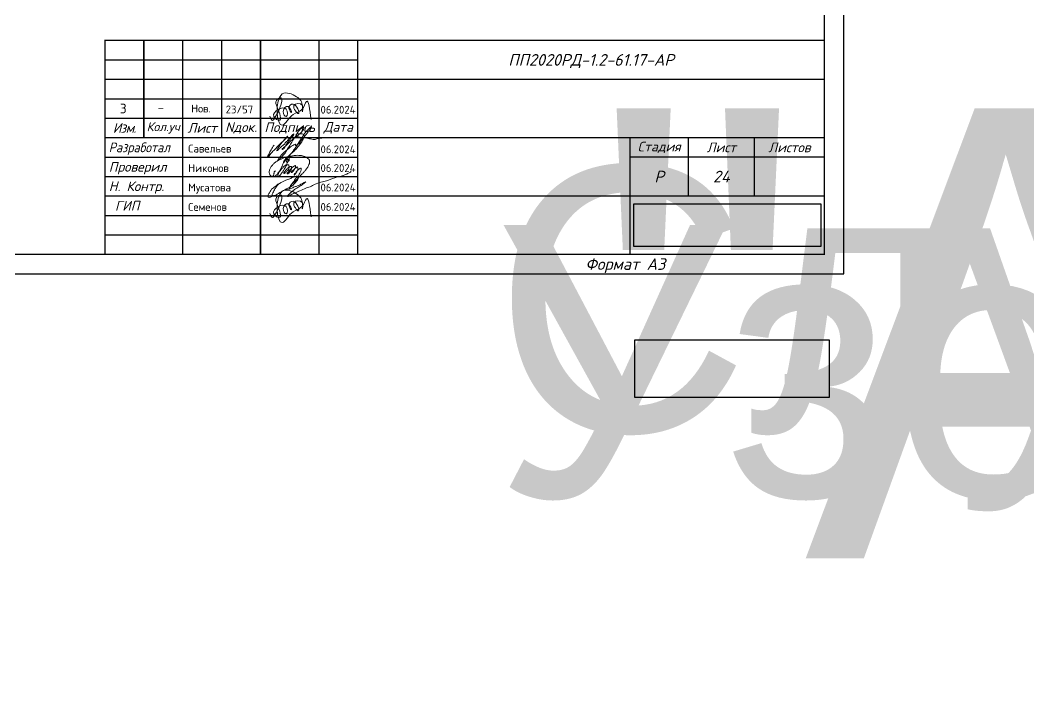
# Paper-space layout '24 (Испр)' of a CAD drawing. Header units: millimetres. Extents: x 215 to 14640, y -3257 to 166.
# Drawn here: x 1489.4 to 1748.8, y -3256.7 to -3083.5 of the extents above; entities that cross this region are included whole.
import ezdxf
from ezdxf.enums import TextEntityAlignment as Align

# ---------------------------------------------------------------- set-up
doc = ezdxf.new("R2018")
doc.units = ezdxf.units.MM
doc.layers.add('ANNO-TEXT', color=251, linetype='Continuous')
doc.layers.add('G-IMPT', color=7, linetype='Continuous', lineweight=9)
doc.layers.add('Бычков А_В_dwg', color=7, linetype='Continuous', lineweight=9, true_color=0x767676)
doc.styles.add('ICOCPEUR', font='isocpeur.ttf', dxfattribs={"height": 2})
doc.styles.add('М2.5', font='isocpeui.ttf', dxfattribs={"height": 2.5})
doc.styles.add('М3', font='isocpeui.ttf', dxfattribs={"height": 3})
picture_1 = doc.add_image_def('image1.jpg', size_in_pixel=(232, 53))

# ---------------------------------------------------------------- blocks, each defined once
blk = doc.blocks.new('LOGO')
blk.add_lwpolyline([(-1.47, 15.33), (51.57, 15.33), (51.57, -0.47), (-1.47, -0.47)], close=True)
blk = doc.blocks.new('*U691')
blk.add_lwpolyline([(0, 0), (420, 0), (420, 297), (0, 297)], close=True)
at = {"const_width": 0.35}
for points in [[(20, 5), (415, 5), (415, 292), (20, 292)], [(230, 60), (415, 60), (415, 5), (230, 5)]]:
    blk.add_lwpolyline(points, close=True, dxfattribs=at)
for points in [[(240, 35), (240, 60)], [(250, 5), (250, 60)], [(260, 35), (260, 60)], [(270, 5), (270, 60)], [(285, 60), (285, 5)], [(295, 60), (295, 5)], [(415, 50), (295, 50)], [(230, 40), (295, 40)], [(230, 35), (295, 35)], [(295, 35), (415, 35)], [(365, 35), (365, 5)], [(380, 35), (380, 20)], [(397, 20), (397, 35)], [(415, 20), (295, 20)]]:
    blk.add_lwpolyline(points, dxfattribs=at)
for points in [[(230, 55), (295, 55)], [(230, 50), (295, 50)], [(230, 45), (295, 45)], [(230, 30), (295, 30)], [(415, 30), (365, 30)], [(230, 25), (295, 25)], [(230, 20), (295, 20)], [(230, 15), (295, 15)], [(230, 10), (295, 10)]]:
    blk.add_lwpolyline(points)
at = {"xscale": 0.9410110900479101, "yscale": 0.9410110900479101, "zscale": 0.9410110900479101}
blk.add_blockref('LOGO', (367.66, -31.38), dxfattribs=at)
at = {"attachment_point": 5, "style": 'М2.5'}
for s, insert, char_height, width in [('Кол.уч', (245, 37.5), 2.3, 10), ('Nдок.', (265, 37.5), 2.5, 10), ('Подпись', (277.5, 37.5), 2.5, 15), ('Дата', (290, 37.5), 2.5, 10), ('{\\T0.9;Изм.}', (235, 37.5), 2.5, 10), ('Лист', (255, 37.5), 2.5, 10), ('Стадия', (372.5, 32.5), 2.5, 10), ('Лист', (388.5, 32.5), 2.5, 10), ('Листов', (406, 32.5), 2.5, 10)]:
    blk.add_mtext(s, dxfattribs=dict(at, insert=insert, char_height=char_height, width=width))
at = {"style": 'М2.5'}
for tag, height, p in [('ГРАФА_ЗАКАЗЧИК', 2.5, (300.05, 55)), ('ГРАФА_10Ф3-1', 2.5, (231, 32.5)), ('ГРАФА_13Ф3-1', 2.5, (286, 32.5)), ('ГРАФА_10Ф3-2', 2.5, (231, 27.5)), ('ГРАФА_13Ф3-2', 2.5, (286, 27.5)), ('ГРАФА_10Ф3-3', 2.5, (231, 22.5)), ('ГРАФА_13Ф3-3', 2.5, (286, 22.5)), ('ГРАФА_10Ф3-4', 2.5, (231, 17.5)), ('ГРАФА_13Ф3-4', 2.5, (286, 17.5)), ('ГРАФА_10Ф3-5', 2.5, (231, 12.5)), ('ГРАФА_13Ф3-5', 2.5, (286, 12.5)), ('ГРАФА_10Ф3-6', 2.5, (231, 7.5)), ('ГРАФА_13Ф3-6', 2.5, (286, 7.5)), ('ФОРМАТ', 3, (353.51, 2.5)), ('СВОЙСТВА_2', 3, (375.57, 2.5))]:
    blk.add_attdef(tag, text='', height=height, dxfattribs=at).set_placement(p, align=Align.MIDDLE_LEFT)
at = {"style": 'М3'}
for tag, p in [('ГРАФА_1Ф3', (355, 55)), ('ГРАФА_6Ф3', (372.5, 25)), ('ГРАФА_7Ф3', (388.5, 25)), ('ГРАФА_8Ф3', (406, 25))]:
    blk.add_attdef(tag, text='', height=3, dxfattribs=at).set_placement(p, align=Align.MIDDLE_CENTER)
at = {"lineweight": 30, "flags": 104}
for tag, height, p in [('ГРАФА_2Ф3', 2.4, (355, 42.5)), ('ГРАФА_3Ф3', 2.5, (330, 27.5)), ('ГРАФА_4Ф3', 2.5, (330, 12.5))]:
    blk.add_attdef(tag, text='', height=height, dxfattribs=at).set_placement(p, align=Align.MIDDLE_CENTER)
blk = doc.blocks.new('Подпись - Никонов_dwg-1973089-План отопления на отм _4_200')
at = {"layer": 'G-IMPT', "color": 5, "true_color": 0x0000ff}
for points, knots in [([(3665.52, 1236.6), (3666.5, 1237.14), (3668.17, 1238.05), (3670.71, 1239.2), (3672.07, 1240.93), (3673.32, 1242.22), (3673.66, 1243.24), (3673.55, 1244.1), (3672.77, 1244.07), (3672.04, 1243.81), (3670.9, 1243.4), (3669.38, 1242.75), (3667.66, 1242.15), (3665.77, 1241.13), (3663.78, 1240.45), (3662.29, 1238.74), (3660.48, 1237.97), (3659.73, 1236.22), (3658.85, 1235.18), (3658.68, 1232.96), (3661.47, 1234.49), (3663.56, 1235.19), (3665.7, 1236.99), (3668.13, 1237.38), (3670.11, 1237.99), (3671.57, 1238.82), (3673.36, 1239.3), (3674.85, 1240.05), (3678.47, 1242.12), (3675.91, 1240.27), (3675.1, 1239.54), (3674.17, 1239.11), (3673.15, 1238.38), (3671.6, 1237.51), (3670.34, 1236.4), (3669.16, 1235.47), (3668.72, 1234.84), (3667.87, 1233.86), (3669.3, 1234.46), (3670.18, 1235.13), (3672.12, 1235.93), (3674.48, 1237), (3677.14, 1238.24), (3679.94, 1238.99), (3682.41, 1240.55), (3685.18, 1241.21), (3688.64, 1242.17), (3692.16, 1243.76), (3695.76, 1244.24), (3697.69, 1245.37), (3698.63, 1245.77), (3699.29, 1246.03), (3699.24, 1246.38), (3699.22, 1246.52)], [0, 0, 0, 0, 3.378818, 5.715922, 8.219361, 9.899721, 10.976556, 11.451856, 12.139284, 12.804214, 13.911598, 15.723529, 17.789374, 19.345922, 22.172631, 23.901681, 26.066298, 27.733912, 29.312205, 30.352176, 32.99265, 34.962632, 38.022379, 40.726019, 42.282123, 44.222072, 45.778162, 47.594383, 50.346055, 52.300104, 53.284202, 54.011029, 55.266878, 57.065791, 59.294374, 60.398001, 61.356333, 62.02213, 62.983928, 63.988976, 66.073504, 68.81322, 71.967541, 74.789114, 77.472638, 80.63425, 83.226851, 88.281354, 92.11797, 94.014352, 94.776009, 95.380685, 95.760607, 95.760607, 95.760607, 95.760607]), ([(3661.89, 1234.59), (3661.73, 1234.56), (3661.4, 1234.48), (3660.68, 1234.54), (3660.86, 1235.61), (3661.47, 1236.31), (3661.96, 1237.64), (3662.73, 1238.76), (3663.69, 1240.06), (3664.56, 1240.57), (3665.08, 1240.88)], [0, 0, 0, 0, 0.500239, 1.056482, 1.749661, 2.987208, 4.049601, 5.885059, 7.06866, 8.861453, 8.861453, 8.861453, 8.861453])]:
    blk.add_open_spline(points, degree=3, knots=knots, dxfattribs=at)
blk = doc.blocks.new('Подпись - Бизюков_dwg-1973077-План отопления на отм _4_200')
at = {"layer": 'G-IMPT', "color": 5, "true_color": 0x0000ff}
blk.add_open_spline([(2872.5, 1312.22), (2872.45, 1312.18), (2872.35, 1312.11), (2872.18, 1311.98), (2872.16, 1311.75), (2872.14, 1311.54), (2872.12, 1311.37), (2872.06, 1311.17), (2872.02, 1311), (2872.01, 1310.7), (2872.31, 1310.8), (2872.53, 1310.95), (2872.79, 1311.2), (2873.05, 1311.43), (2873.23, 1311.74), (2873.54, 1312.02), (2873.79, 1312.55), (2874.02, 1313.03), (2874.35, 1313.78), (2874.62, 1314.37), (2874.91, 1314.97), (2875.03, 1315.21), (2875.16, 1315.42), (2875.28, 1315.59), (2875.43, 1315.75), (2875.63, 1315.82), (2875.83, 1315.75), (2876.02, 1315.6), (2876.07, 1315.35), (2876.09, 1315.11), (2876.05, 1314.88), (2875.91, 1314.66), (2875.67, 1314.59), (2875.45, 1314.43), (2875.3, 1314.58), (2875.41, 1314.75), (2875.46, 1314.94), (2875.5, 1315.13), (2875.64, 1315.31), (2875.85, 1315.17), (2875.79, 1314.91), (2875.76, 1314.62), (2875.61, 1314.36), (2875.43, 1314.11), (2875.43, 1313.79), (2875.21, 1313.48), (2875.09, 1313.06), (2874.78, 1312.71), (2874.6, 1312.33), (2874.42, 1312.1), (2874.32, 1311.9), (2874.14, 1311.72), (2874, 1311.46), (2873.8, 1311.21), (2873.63, 1310.97), (2873.44, 1310.83), (2873.26, 1310.79), (2873.04, 1310.88), (2873.2, 1311.12), (2873.17, 1311.35), (2873.33, 1311.59), (2873.47, 1311.87), (2873.67, 1312.17), (2873.9, 1312.44), (2874.09, 1312.76), (2874.39, 1313.01), (2874.61, 1313.32), (2874.89, 1313.47), (2875.08, 1313.64), (2875.32, 1313.75), (2875.55, 1313.81), (2875.75, 1313.73), (2875.96, 1313.75), (2875.98, 1313.46), (2876.1, 1313.26), (2875.99, 1313.05), (2875.99, 1312.83), (2875.88, 1312.61), (2875.75, 1312.38), (2875.54, 1312.19), (2875.32, 1311.95), (2875.06, 1311.74), (2874.88, 1311.6), (2874.72, 1311.48), (2874.52, 1311.68), (2874.93, 1311.96), (2875.07, 1312.29), (2875.32, 1312.52), (2875.47, 1312.78), (2875.7, 1312.92), (2875.86, 1313.09), (2876.01, 1313.21), (2876.19, 1313.25), (2876.34, 1313.35), (2876.5, 1313.33), (2876.64, 1313.25), (2876.7, 1313.03), (2876.67, 1312.76), (2876.58, 1312.5), (2876.5, 1312.25), (2876.32, 1312.05), (2876.12, 1311.85), (2875.93, 1311.61), (2875.75, 1311.51), (2875.55, 1311.42), (2875.53, 1311.66), (2875.75, 1311.82), (2875.96, 1312.12), (2876.21, 1312.43), (2876.41, 1312.65), (2876.66, 1312.86), (2876.85, 1313.14), (2877.16, 1313.37), (2877.39, 1313.52), (2877.67, 1313.59), (2877.76, 1313.33), (2877.6, 1313.11), (2877.54, 1312.78), (2877.31, 1312.51), (2877.16, 1312.21), (2876.91, 1312.02), (2876.78, 1311.76), (2876.5, 1311.84), (2876.86, 1312.08), (2876.97, 1312.34), (2877.34, 1312.62), (2877.62, 1312.93), (2877.93, 1313.03), (2878.19, 1313.3), (2878.27, 1312.87), (2878.31, 1312.56), (2878.08, 1312.26), (2878.02, 1311.99), (2877.86, 1311.82), (2877.78, 1311.59), (2877.57, 1311.42), (2877.5, 1311.13), (2877.21, 1311.14), (2877.43, 1311.48), (2877.65, 1311.65), (2877.87, 1311.97), (2878.12, 1312.28), (2878.39, 1312.56), (2878.68, 1312.75), (2878.89, 1312.91), (2879.22, 1312.87), (2879.08, 1312.32), (2878.98, 1311.87), (2878.57, 1311.32), (2878.3, 1310.72), (2877.58, 1310.22), (2877.3, 1309.52), (2876.86, 1309.07), (2876.55, 1308.64), (2876.27, 1308.25), (2875.79, 1307.19), (2876.73, 1308.92), (2877.42, 1309.42), (2878.33, 1310.33), (2879.08, 1311.1), (2879.81, 1311.85), (2880.3, 1312.5), (2880.8, 1313.04), (2881, 1313.65), (2881.28, 1314.13), (2881.35, 1314.81), (2881.01, 1315.33), (2880.6, 1315.63), (2880.26, 1315.77), (2879.88, 1315.97), (2879.44, 1316.11), (2878.82, 1316.14), (2878.18, 1316.24), (2877.43, 1316.14), (2876.77, 1316.04), (2875.8, 1315.92), (2874.9, 1315.6), (2873.91, 1315.27), (2873.18, 1314.84), (2872.55, 1314.49), (2872.05, 1314.04), (2871.63, 1313.59), (2871.19, 1313.01), (2870.93, 1312.4), (2870.86, 1311.75), (2871.08, 1311.25), (2871.3, 1310.85), (2871.66, 1310.71), (2871.91, 1310.87), (2872, 1311.03), (2872.06, 1311.12)], degree=3, knots=[0, 0, 0, 0, 0.20335, 0.362313, 0.613566, 0.846001, 1.013051, 1.136318, 1.444387, 1.632056, 1.792702, 2.162909, 2.508793, 2.854159, 3.198669, 3.591686, 4.090997, 4.923392, 5.204128, 6.540753, 6.871289, 7.19892, 7.352839, 7.607588, 7.822484, 7.989507, 8.223491, 8.415364, 8.69289, 8.930784, 9.152092, 9.366242, 9.682359, 9.922686, 10.020803, 10.204846, 10.419776, 10.634706, 10.802988, 10.998924, 11.157276, 11.555907, 11.889398, 12.037699, 12.461893, 12.795384, 13.167961, 13.735391, 14.179957, 14.417902, 14.604674, 14.862408, 15.144331, 15.49417, 15.812747, 16.030683, 16.191328, 16.353709, 16.590601, 16.830412, 17.07242, 17.406376, 17.772451, 18.163173, 18.476214, 18.882276, 19.307205, 19.596526, 19.832876, 20.054303, 20.375594, 20.511705, 20.686514, 20.905861, 21.222917, 21.362736, 21.576437, 21.863233, 22.079402, 22.359578, 22.723613, 23.070132, 23.310409, 23.473467, 23.552948, 24.014704, 24.426685, 24.749544, 25.004293, 25.313612, 25.528509, 25.693533, 25.892142, 26.069906, 26.222338, 26.337815, 26.536322, 26.866815, 27.136058, 27.378687, 27.641522, 27.931027, 28.244027, 28.498758, 28.6205, 28.761552, 28.99254, 29.442974, 29.841867, 30.178023, 30.346304, 30.813835, 31.175679, 31.480278, 31.698563, 31.870129, 32.135137, 32.500447, 32.83357, 33.172201, 33.503853, 33.789518, 33.900191, 34.163025, 34.556811, 34.949306, 35.45048, 35.769817, 36.009837, 36.243878, 36.705736, 37.027535, 37.305698, 37.529008, 37.711698, 38.028696, 38.332504, 38.43063, 38.726577, 39.043141, 39.437914, 39.818248, 40.252318, 40.593024, 40.861751, 41.028913, 41.425286, 42.111807, 42.604285, 43.394449, 44.071335, 45.141352, 45.557985, 45.953964, 46.714692, 47.216591, 48.452151, 49.605004, 50.594621, 52.088202, 52.922587, 53.695255, 54.554969, 55.063581, 55.612984, 56.215176, 57.007222, 57.3188, 57.752809, 58.118953, 58.58252, 59.133745, 59.974378, 60.511788, 61.385769, 61.979629, 63.451513, 64.226545, 65.103784, 65.97125, 66.401557, 67.120818, 67.805935, 68.554641, 69.110285, 69.692639, 70.169139, 70.472052, 70.684943, 71.011005, 71.011005, 71.011005, 71.011005], dxfattribs=at)
blk = doc.blocks.new('A$C1e65396f')
at = {"layer": 'Бычков А_В_dwg', "color": 5, "lineweight": 18, "true_color": 0x0000ff}
blk.add_spline([(2.03, -4.18), (2.64, -5.25), (3.22, -4.67), (4.48, 0.55), (3.95, 0.24), (4.53, -3.57), (4.53, -5.15), (2.98, -4.25), (6.21, -2.38), (6.21, -4.27), (5.44, -2.93), (6.68, -1.69), (7.56, -3.21), (6.91, -2.08), (7.95, -1.04), (9.37, -3.49), (8.18, -1.43), (10.36, -1.43), (10.36, -3), (10.36, -1.73), (8.87, 0.85), (5.19, 1.55), (5.19, -6.5), (7.97, -3.72), (10.25, -2.41), (11.4, -0.41), (12.59, -5.01)], degree=3, dxfattribs=at)

psp = doc.layouts.new('24 (Испр)')

# ---------------------------------------------------------------- linework, layer by layer
at = {"color": 5, "lineweight": 18, "true_color": 0x0000ff}
psp.add_spline([(1554.71, -3115.59), (1553.94, -3116.82), (1553.43, -3117.8), (1553.15, -3118.36), (1553.02, -3118.76), (1554.01, -3117.65), (1554.81, -3116.83), (1556.39, -3115.19), (1557.49, -3114.19), (1558.15, -3113.38), (1558.23, -3113.28), (1557.86, -3113.65), (1556.96, -3114.67), (1556.11, -3115.83), (1555.57, -3116.59), (1555.43, -3116.89), (1555.43, -3117.05), (1555.77, -3116.79), (1556.07, -3116.48), (1556.57, -3116.03), (1557.29, -3115.4), (1557.94, -3114.69), (1558.45, -3114.1), (1558.91, -3113.56), (1559.28, -3113.14), (1559.53, -3112.89), (1559.83, -3112.69), (1559.7, -3113.07), (1559.38, -3113.47), (1559.04, -3113.85), (1558.47, -3114.59), (1558.03, -3115.16), (1557.68, -3115.8), (1557.34, -3116.38), (1557.09, -3116.67), (1556.77, -3116.67), (1556.89, -3116.5), (1557.19, -3116.24), (1557.63, -3115.86), (1559.07, -3114.54), (1560.31, -3113.52), (1561.38, -3112.68), (1562.08, -3111.82), (1562.4, -3111.35), (1562.41, -3111.06), (1562.21, -3111.03), (1561.92, -3111.18), (1561.45, -3111.52), (1560.7, -3112.53), (1560.2, -3113.38), (1559.57, -3114.33), (1559.15, -3115.06), (1558.38, -3116.29), (1557.68, -3117.45), (1557.08, -3118.15), (1556.52, -3118.82), (1556.17, -3119.18), (1555.62, -3119.55), (1555.75, -3119.28), (1556.18, -3118.7), (1556.73, -3118.02), (1557.21, -3117.52), (1557.95, -3116.9), (1558.79, -3116.17), (1559.54, -3115.67), (1560.13, -3115.36), (1560.25, -3115.35), (1560.21, -3115.73), (1560.43, -3115.63), (1560.92, -3115.37), (1561.87, -3114.19), (1562.74, -3113.15), (1563.7, -3111.88), (1564.12, -3111.33), (1564.33, -3110.99), (1564.38, -3110.87), (1563.57, -3111.49), (1563.07, -3112), (1562.41, -3112.86), (1561.63, -3114), (1561.05, -3114.97), (1560.51, -3115.88), (1559.75, -3116.91), (1558.8, -3118.2), (1558.01, -3119.09), (1557.57, -3119.65), (1557.18, -3120.01), (1557.19, -3119.88), (1557.4, -3119.53), (1557.85, -3119.08), (1558.42, -3118.48), (1559.13, -3117.77), (1560.09, -3116.9), (1560.86, -3116.08), (1561.83, -3114.76), (1562.3, -3113.8), (1562.45, -3113.25), (1562.29, -3112.88), (1561.97, -3112.7), (1561.18, -3112.68), (1560.44, -3112.82), (1560.51, -3113.22), (1561.23, -3113.52), (1562.07, -3113.72), (1562.58, -3113.75), (1563.17, -3113.8), (1564.07, -3114), (1564.77, -3114.15), (1565.26, -3114.13), (1565.74, -3113.99), (1567.44, -3113.75), (1570.49, -3113.61)], degree=3, dxfattribs=at)

# ---------------------------------------------------------------- block references
ref = psp.add_blockref('*U691', (1281.24, -3148.68))
ref.add_attrib('ГРАФА_1Ф3', 'ПП2020РД-1.2-61.17-АР', dxfattribs={"height": 3, "style": 'М3'}).set_placement((1636.24, -3093.68), align=Align.MIDDLE_CENTER)
lines = psp.add_mtext('"Аэропортовый комплекс на аэродроме "Левашово". I этап. Сектор гражданской авиации (создание технической возможности эксплуатации гражданских судов по МК-258). Этап I.II', dxfattribs={"insert": (1636.24, -3106.18), "char_height": 115.62685, "attachment_point": 1})
ref.add_attrib('ГРАФА_2Ф3', '', (1636.24, -3106.18), dxfattribs={"flags": 104}).embed_mtext(lines)
lines = psp.add_mtext('Служебное здание АС', dxfattribs={"insert": (1611.24, -3121.18), "char_height": 68.0506, "attachment_point": 1})
ref.add_attrib('ГРАФА_3Ф3', '', (1611.24, -3121.18), dxfattribs={"flags": 104}).embed_mtext(lines)
lines = psp.add_mtext('Узел установки межкомнатной двери в газобетонную (железобетонную) стену', dxfattribs={"insert": (1611.24, -3136.18), "char_height": 69.811, "attachment_point": 1})
ref.add_attrib('ГРАФА_4Ф3', '', (1611.24, -3136.18), dxfattribs={"flags": 104}).embed_mtext(lines)
ref.add_attrib('ГРАФА_6Ф3', 'Р', dxfattribs={"height": 3, "style": 'М3'}).set_placement((1653.74, -3123.68), align=Align.MIDDLE_CENTER)
ref.add_attrib('ГРАФА_7Ф3', '24', dxfattribs={"height": 3, "style": 'М3'}).set_placement((1669.74, -3123.68), align=Align.MIDDLE_CENTER)
ref.add_attrib('ГРАФА_10Ф3-1', 'Разработал', dxfattribs={"height": 2.5, "style": 'М2.5', "width": 0.9}).set_placement((1512.24, -3116.18), align=Align.MIDDLE_LEFT)
ref.add_attrib('ГРАФА_10Ф3-2', 'Проверил', dxfattribs={"height": 2.5, "style": 'М2.5'}).set_placement((1512.24, -3121.18), align=Align.MIDDLE_LEFT)
ref.add_attrib('ГРАФА_10Ф3-3', 'Н. Контр.', dxfattribs={"height": 2.5, "style": 'М2.5'}).set_placement((1512.24, -3126.18), align=Align.MIDDLE_LEFT)
ref.add_attrib('ГРАФА_10Ф3-4', ' ГИП', dxfattribs={"height": 2.5, "style": 'М2.5'}).set_placement((1512.24, -3131.18), align=Align.MIDDLE_LEFT)
ref.add_attrib('ФОРМАТ', 'Формат А3', dxfattribs={"height": 3, "style": 'М2.5'}).set_placement((1634.76, -3146.18), align=Align.MIDDLE_LEFT)
for p in [(1551.65, -3104), (1551.65, -3129)]:
    psp.add_blockref('A$C1e65396f', p)
psp.add_blockref('Подпись - Бизюков_dwg-1973077-План отопления на отм _4_200', (-1317.43, -4434.43), dxfattribs=at)
at = {"color": 5, "lineweight": 18, "true_color": 0x0000ff, "xscale": 0.5271547417455524, "yscale": 0.5271547417455524, "zscale": 0.5271547417455524}
psp.add_blockref('Подпись - Никонов_dwg-1973089-План отопления на отм _4_200', (-375.57, -3779.38), dxfattribs=at)

# ---------------------------------------------------------------- texts
at = {"color": 0, "lineweight": -2, "style": 'ICOCPEUR'}
for s, height, p in [('3', 2.5, (1515.08, -3107.43)), ('-', 2.5, (1524.78, -3107.21)), ('Нов.', 2, (1533.42, -3107.21)), ('23/57', 2, (1542.28, -3107.44)), ('06.2024', 2, (1566.66, -3107.49)), ('06.2024', 2, (1566.66, -3117.68)), ('06.2024', 2, (1566.66, -3122.49)), ('06.2024', 2, (1566.66, -3127.49)), ('06.2024', 2, (1566.66, -3132.49))]:
    psp.add_text(s, height=height, dxfattribs=at).set_placement(p)
for s, p in [('Савельев', (1532.65, -3116.5)), ('Никонов', (1532.65, -3121.5)), ('Мусатова', (1532.65, -3126.5)), ('Семенов', (1532.65, -3131.5))]:
    psp.add_text(s, height=2, dxfattribs=at).set_placement(p, align=Align.MIDDLE_LEFT)

# ---------------------------------------------------------------- pictures from other files: only their frames are drawn
at = {"layer": 'ANNO-TEXT', "color": 7, "linetype": 'ByBlock', "true_color": 0xffffff}
image = psp.add_image(picture_1, insert=(1647.23, -3141.7), size_in_units=(48.06, 10.98), dxfattribs=at)
image.dxf.flags = 7

doc.saveas('drawing.dxf')
